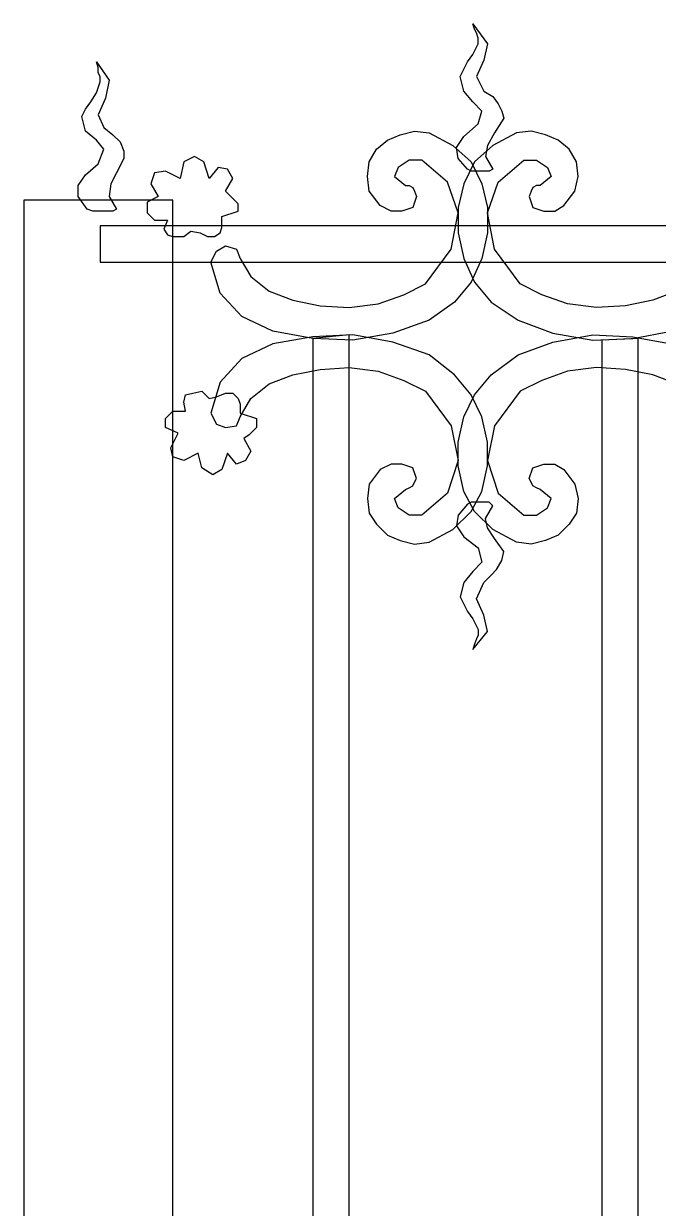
# Model space of a CAD drawing. Header units: centimetres. Extents: x -51 to 57, y -28 to 62.
# Drawn here: x -48.91 to -24.82, y 17.03 to 61.96 of the extents above; entities that cross this region are included whole.
import ezdxf

# ---------------------------------------------------------------- set-up
doc = ezdxf.new("R2010")
doc.units = ezdxf.units.CM
doc.header["$MEASUREMENT"] = 0
doc.layers.add('layer 1', color=7, linetype='Continuous')

msp = doc.modelspace()

# ---------------------------------------------------------------- linework, layer by layer
at = {"layer": 'layer 1', "color": 174}
for points, knots in [([(-30.69022, 58.36712), (-30.69022, 58.36712), (-30.75924, 58.64318), (-30.75924, 58.64318), (-30.75924, 58.64318), (-30.75924, 58.64318), (-30.89727, 58.91925), (-30.89727, 58.91925), (-30.89727, 58.91925), (-30.89727, 58.91925), (-31.10432, 59.19531), (-31.10432, 59.19531), (-31.10432, 59.19531), (-31.10432, 59.19531), (-31.4494, 59.40236), (-31.4494, 59.40236), (-31.4494, 59.40236), (-31.4494, 59.40236), (-31.72546, 59.95449), (-31.72546, 59.95449), (-31.72546, 59.95449), (-31.72546, 59.95449), (-31.4494, 60.57563), (-31.4494, 60.57563), (-31.4494, 60.57563), (-31.4494, 60.57563), (-31.31136, 61.19678), (-31.31136, 61.19678), (-31.31136, 61.19678), (-31.31136, 61.19678), (-31.86349, 61.95595), (-31.86349, 61.95595), (-31.86349, 61.95595), (-31.86349, 61.95595), (-31.79448, 61.74891), (-31.79448, 61.74891), (-31.79448, 61.74891), (-31.79448, 61.74891), (-31.72546, 61.61087), (-31.72546, 61.61087), (-31.72546, 61.61087), (-31.72546, 61.61087), (-31.65644, 61.40382), (-31.65644, 61.40382), (-31.65644, 61.40382), (-31.65644, 61.40382), (-31.65644, 61.19678), (-31.65644, 61.19678), (-31.65644, 61.19678), (-31.65644, 61.19678), (-31.86349, 60.78268), (-31.86349, 60.78268), (-31.86349, 60.78268), (-31.86349, 60.78268), (-32.07054, 60.50662), (-32.07054, 60.50662), (-32.07054, 60.50662), (-32.07054, 60.50662), (-32.20857, 60.23055), (-32.20857, 60.23055), (-32.20857, 60.23055), (-32.20857, 60.23055), (-32.34661, 59.95449), (-32.34661, 59.95449), (-32.34661, 59.95449), (-32.34661, 59.95449), (-32.20857, 59.40236), (-32.20857, 59.40236), (-32.20857, 59.40236), (-32.20857, 59.40236), (-31.86349, 58.98826), (-31.86349, 58.98826), (-31.86349, 58.98826), (-31.86349, 58.98826), (-31.51841, 58.64318), (-31.51841, 58.64318), (-31.51841, 58.64318), (-31.51841, 58.64318), (-31.65644, 58.16007), (-31.65644, 58.16007), (-31.65644, 58.16007), (-31.65644, 58.16007), (-32.20857, 57.67696), (-32.20857, 57.67696), (-32.20857, 57.67696), (-32.20857, 57.67696), (-32.48464, 57.26286), (-32.48464, 57.26286), (-32.48464, 57.26286), (-32.48464, 57.26286), (-32.41562, 56.84877), (-32.41562, 56.84877), (-32.41562, 56.84877), (-32.41562, 56.84877), (-32.07054, 56.43467), (-32.07054, 56.43467), (-32.07054, 56.43467), (-32.07054, 56.43467), (-31.93251, 56.36565), (-31.93251, 56.36565), (-31.93251, 56.36565), (-31.93251, 56.36565), (-31.58743, 56.36565), (-31.58743, 56.36565), (-31.58743, 56.36565), (-31.58743, 56.36565), (-31.24235, 56.36565), (-31.24235, 56.36565), (-31.24235, 56.36565), (-31.24235, 56.36565), (-31.10432, 56.43467), (-31.10432, 56.43467), (-31.10432, 56.43467), (-31.10432, 56.43467), (-31.38038, 56.91778), (-31.38038, 56.91778), (-31.38038, 56.91778), (-31.38038, 56.91778), (-31.31136, 57.33188), (-31.31136, 57.33188), (-31.31136, 57.33188), (-31.31136, 57.33188), (-31.0353, 57.81499), (-31.0353, 57.81499), (-31.0353, 57.81499), (-31.0353, 57.81499), (-30.69022, 58.36712), (-30.69022, 58.36712)], [0, 0, 0, 0, 0.03125, 0.03125, 0.03125, 0.03125, 0.0625, 0.0625, 0.0625, 0.0625, 0.09375, 0.09375, 0.09375, 0.09375, 0.125, 0.125, 0.125, 0.125, 0.15625, 0.15625, 0.15625, 0.15625, 0.1875, 0.1875, 0.1875, 0.1875, 0.21875, 0.21875, 0.21875, 0.21875, 0.25, 0.25, 0.25, 0.25, 0.28125, 0.28125, 0.28125, 0.28125, 0.3125, 0.3125, 0.3125, 0.3125, 0.34375, 0.34375, 0.34375, 0.34375, 0.375, 0.375, 0.375, 0.375, 0.40625, 0.40625, 0.40625, 0.40625, 0.4375, 0.4375, 0.4375, 0.4375, 0.46875, 0.46875, 0.46875, 0.46875, 0.5, 0.5, 0.5, 0.5, 0.53125, 0.53125, 0.53125, 0.53125, 0.5625, 0.5625, 0.5625, 0.5625, 0.59375, 0.59375, 0.59375, 0.59375, 0.625, 0.625, 0.625, 0.625, 0.65625, 0.65625, 0.65625, 0.65625, 0.6875, 0.6875, 0.6875, 0.6875, 0.71875, 0.71875, 0.71875, 0.71875, 0.75, 0.75, 0.75, 0.75, 0.78125, 0.78125, 0.78125, 0.78125, 0.8125, 0.8125, 0.8125, 0.8125, 0.84375, 0.84375, 0.84375, 0.84375, 0.875, 0.875, 0.875, 0.875, 0.90625, 0.90625, 0.90625, 0.90625, 0.9375, 0.9375, 0.9375, 0.9375, 0.96875, 0.96875, 0.96875, 0.96875, 1, 1, 1, 1]), ([(-45.11458, 56.84877), (-45.11458, 56.84877), (-45.11458, 57.12483), (-45.11458, 57.12483), (-45.11458, 57.12483), (-45.11458, 57.12483), (-45.25261, 57.46991), (-45.25261, 57.46991), (-45.25261, 57.46991), (-45.25261, 57.46991), (-45.52867, 57.74597), (-45.52867, 57.74597), (-45.52867, 57.74597), (-45.52867, 57.74597), (-45.87375, 58.02204), (-45.87375, 58.02204), (-45.87375, 58.02204), (-45.87375, 58.02204), (-46.0808, 58.50515), (-46.0808, 58.50515), (-46.0808, 58.50515), (-46.0808, 58.50515), (-45.80474, 59.1263), (-45.80474, 59.1263), (-45.80474, 59.1263), (-45.80474, 59.1263), (-45.6667, 59.81646), (-45.6667, 59.81646), (-45.6667, 59.81646), (-45.6667, 59.81646), (-46.14982, 60.50662), (-46.14982, 60.50662), (-46.14982, 60.50662), (-46.14982, 60.50662), (-46.0808, 60.29957), (-46.0808, 60.29957), (-46.0808, 60.29957), (-46.0808, 60.29957), (-46.0808, 60.09252), (-46.0808, 60.09252), (-46.0808, 60.09252), (-46.0808, 60.09252), (-46.01178, 59.95449), (-46.01178, 59.95449), (-46.01178, 59.95449), (-46.01178, 59.95449), (-46.01178, 59.74744), (-46.01178, 59.74744), (-46.01178, 59.74744), (-46.01178, 59.74744), (-46.14982, 59.33334), (-46.14982, 59.33334), (-46.14982, 59.33334), (-46.14982, 59.33334), (-46.35686, 58.98826), (-46.35686, 58.98826), (-46.35686, 58.98826), (-46.35686, 58.98826), (-46.56391, 58.7122), (-46.56391, 58.7122), (-46.56391, 58.7122), (-46.56391, 58.7122), (-46.70195, 58.43613), (-46.70195, 58.43613), (-46.70195, 58.43613), (-46.70195, 58.43613), (-46.56391, 57.88401), (-46.56391, 57.88401), (-46.56391, 57.88401), (-46.56391, 57.88401), (-46.14982, 57.53893), (-46.14982, 57.53893), (-46.14982, 57.53893), (-46.14982, 57.53893), (-45.87375, 57.19385), (-45.87375, 57.19385), (-45.87375, 57.19385), (-45.87375, 57.19385), (-46.0808, 56.64172), (-46.0808, 56.64172), (-46.0808, 56.64172), (-46.0808, 56.64172), (-46.56391, 56.22762), (-46.56391, 56.22762), (-46.56391, 56.22762), (-46.56391, 56.22762), (-46.83998, 55.81352), (-46.83998, 55.81352), (-46.83998, 55.81352), (-46.83998, 55.81352), (-46.83998, 55.39943), (-46.83998, 55.39943), (-46.83998, 55.39943), (-46.83998, 55.39943), (-46.4949, 54.91632), (-46.4949, 54.91632), (-46.4949, 54.91632), (-46.4949, 54.91632), (-46.28785, 54.8473), (-46.28785, 54.8473), (-46.28785, 54.8473), (-46.28785, 54.8473), (-45.87375, 54.8473), (-45.87375, 54.8473), (-45.87375, 54.8473), (-45.87375, 54.8473), (-45.52867, 54.8473), (-45.52867, 54.8473), (-45.52867, 54.8473), (-45.52867, 54.8473), (-45.39064, 54.91632), (-45.39064, 54.91632), (-45.39064, 54.91632), (-45.39064, 54.91632), (-45.6667, 55.39943), (-45.6667, 55.39943), (-45.6667, 55.39943), (-45.6667, 55.39943), (-45.59769, 55.88254), (-45.59769, 55.88254), (-45.59769, 55.88254), (-45.59769, 55.88254), (-45.39064, 56.29664), (-45.39064, 56.29664), (-45.39064, 56.29664), (-45.39064, 56.29664), (-45.11458, 56.84877), (-45.11458, 56.84877)], [0, 0, 0, 0, 0.03125, 0.03125, 0.03125, 0.03125, 0.0625, 0.0625, 0.0625, 0.0625, 0.09375, 0.09375, 0.09375, 0.09375, 0.125, 0.125, 0.125, 0.125, 0.15625, 0.15625, 0.15625, 0.15625, 0.1875, 0.1875, 0.1875, 0.1875, 0.21875, 0.21875, 0.21875, 0.21875, 0.25, 0.25, 0.25, 0.25, 0.28125, 0.28125, 0.28125, 0.28125, 0.3125, 0.3125, 0.3125, 0.3125, 0.34375, 0.34375, 0.34375, 0.34375, 0.375, 0.375, 0.375, 0.375, 0.40625, 0.40625, 0.40625, 0.40625, 0.4375, 0.4375, 0.4375, 0.4375, 0.46875, 0.46875, 0.46875, 0.46875, 0.5, 0.5, 0.5, 0.5, 0.53125, 0.53125, 0.53125, 0.53125, 0.5625, 0.5625, 0.5625, 0.5625, 0.59375, 0.59375, 0.59375, 0.59375, 0.625, 0.625, 0.625, 0.625, 0.65625, 0.65625, 0.65625, 0.65625, 0.6875, 0.6875, 0.6875, 0.6875, 0.71875, 0.71875, 0.71875, 0.71875, 0.75, 0.75, 0.75, 0.75, 0.78125, 0.78125, 0.78125, 0.78125, 0.8125, 0.8125, 0.8125, 0.8125, 0.84375, 0.84375, 0.84375, 0.84375, 0.875, 0.875, 0.875, 0.875, 0.90625, 0.90625, 0.90625, 0.90625, 0.9375, 0.9375, 0.9375, 0.9375, 0.96875, 0.96875, 0.96875, 0.96875, 1, 1, 1, 1]), ([(-34.41709, 55.81352), (-34.41709, 55.81352), (-34.83118, 56.1586), (-34.83118, 56.1586), (-34.83118, 56.1586), (-34.83118, 56.1586), (-34.69315, 56.50368), (-34.69315, 56.50368), (-34.69315, 56.50368), (-34.69315, 56.50368), (-34.27905, 56.77975), (-34.27905, 56.77975), (-34.27905, 56.77975), (-34.27905, 56.77975), (-33.79594, 56.77975), (-33.79594, 56.77975), (-33.79594, 56.77975), (-33.79594, 56.77975), (-32.82972, 55.95156), (-32.82972, 55.95156), (-32.82972, 55.95156), (-32.82972, 55.95156), (-32.41562, 54.77828), (-32.41562, 54.77828), (-32.41562, 54.77828), (-32.41562, 54.77828), (-32.69169, 53.39796), (-32.69169, 53.39796), (-32.69169, 53.39796), (-32.69169, 53.39796), (-33.65791, 52.08666), (-33.65791, 52.08666), (-33.65791, 52.08666), (-33.65791, 52.08666), (-34.4861, 51.67256), (-34.4861, 51.67256), (-34.4861, 51.67256), (-34.4861, 51.67256), (-35.45233, 51.32748), (-35.45233, 51.32748), (-35.45233, 51.32748), (-35.45233, 51.32748), (-36.55658, 51.18945), (-36.55658, 51.18945), (-36.55658, 51.18945), (-36.55658, 51.18945), (-37.66084, 51.25846), (-37.66084, 51.25846), (-37.66084, 51.25846), (-37.66084, 51.25846), (-38.69608, 51.46551), (-38.69608, 51.46551), (-38.69608, 51.46551), (-38.69608, 51.46551), (-39.59329, 51.81059), (-39.59329, 51.81059), (-39.59329, 51.81059), (-39.59329, 51.81059), (-40.28345, 52.36272), (-40.28345, 52.36272), (-40.28345, 52.36272), (-40.28345, 52.36272), (-40.69755, 53.05288), (-40.69755, 53.05288), (-40.69755, 53.05288), (-40.69755, 53.05288), (-40.83558, 53.39796), (-40.83558, 53.39796), (-40.83558, 53.39796), (-40.83558, 53.39796), (-41.24968, 53.53599), (-41.24968, 53.53599), (-41.24968, 53.53599), (-41.24968, 53.53599), (-41.59476, 53.32895), (-41.59476, 53.32895), (-41.59476, 53.32895), (-41.59476, 53.32895), (-41.80181, 52.91485), (-41.80181, 52.91485), (-41.80181, 52.91485), (-41.80181, 52.91485), (-41.45672, 51.74158), (-41.45672, 51.74158), (-41.45672, 51.74158), (-41.45672, 51.74158), (-40.62853, 50.84437), (-40.62853, 50.84437), (-40.62853, 50.84437), (-40.62853, 50.84437), (-39.45526, 50.29224), (-39.45526, 50.29224), (-39.45526, 50.29224), (-39.45526, 50.29224), (-37.93691, 50.01618), (-37.93691, 50.01618), (-37.93691, 50.01618), (-37.93691, 50.01618), (-36.41855, 49.94716), (-36.41855, 49.94716), (-36.41855, 49.94716), (-36.41855, 49.94716), (-34.9002, 50.22322), (-34.9002, 50.22322), (-34.9002, 50.22322), (-34.9002, 50.22322), (-33.51988, 50.70634), (-33.51988, 50.70634), (-33.51988, 50.70634), (-33.51988, 50.70634), (-32.55365, 51.3965), (-32.55365, 51.3965), (-32.55365, 51.3965), (-32.55365, 51.3965), (-31.93251, 52.15567), (-31.93251, 52.15567), (-31.93251, 52.15567), (-31.93251, 52.15567), (-31.51841, 53.05288), (-31.51841, 53.05288), (-31.51841, 53.05288), (-31.51841, 53.05288), (-31.31136, 54.01911), (-31.31136, 54.01911), (-31.31136, 54.01911), (-31.31136, 54.01911), (-31.31136, 54.98533), (-31.31136, 54.98533), (-31.31136, 54.98533), (-31.31136, 54.98533), (-31.51841, 55.88254), (-31.51841, 55.88254), (-31.51841, 55.88254), (-31.51841, 55.88254), (-31.93251, 56.71073), (-31.93251, 56.71073), (-31.93251, 56.71073), (-31.93251, 56.71073), (-32.62267, 57.33188), (-32.62267, 57.33188), (-32.62267, 57.33188), (-32.62267, 57.33188), (-33.51988, 57.81499), (-33.51988, 57.81499), (-33.51988, 57.81499), (-33.51988, 57.81499), (-34.07201, 57.88401), (-34.07201, 57.88401), (-34.07201, 57.88401), (-34.07201, 57.88401), (-34.62414, 57.74597), (-34.62414, 57.74597), (-34.62414, 57.74597), (-34.62414, 57.74597), (-35.10725, 57.53893), (-35.10725, 57.53893), (-35.10725, 57.53893), (-35.10725, 57.53893), (-35.52134, 57.19385), (-35.52134, 57.19385), (-35.52134, 57.19385), (-35.52134, 57.19385), (-35.79741, 56.71073), (-35.79741, 56.71073), (-35.79741, 56.71073), (-35.79741, 56.71073), (-35.86642, 56.1586), (-35.86642, 56.1586), (-35.86642, 56.1586), (-35.86642, 56.1586), (-35.79741, 55.60648), (-35.79741, 55.60648), (-35.79741, 55.60648), (-35.79741, 55.60648), (-35.38331, 55.05435), (-35.38331, 55.05435), (-35.38331, 55.05435), (-35.38331, 55.05435), (-34.96922, 54.8473), (-34.96922, 54.8473), (-34.96922, 54.8473), (-34.96922, 54.8473), (-34.55512, 54.8473), (-34.55512, 54.8473), (-34.55512, 54.8473), (-34.55512, 54.8473), (-34.14102, 54.98533), (-34.14102, 54.98533), (-34.14102, 54.98533), (-34.14102, 54.98533), (-34.00299, 55.39943), (-34.00299, 55.39943), (-34.00299, 55.39943), (-34.00299, 55.39943), (-34.07201, 55.60648), (-34.07201, 55.60648), (-34.07201, 55.60648), (-34.07201, 55.60648), (-34.14102, 55.74451), (-34.14102, 55.74451), (-34.14102, 55.74451), (-34.14102, 55.74451), (-34.27905, 55.81352), (-34.27905, 55.81352), (-34.27905, 55.81352), (-34.27905, 55.81352), (-34.41709, 55.81352), (-34.41709, 55.81352)], [0, 0, 0, 0, 0.01923077, 0.01923077, 0.01923077, 0.01923077, 0.03846154, 0.03846154, 0.03846154, 0.03846154, 0.05769231, 0.05769231, 0.05769231, 0.05769231, 0.07692308, 0.07692308, 0.07692308, 0.07692308, 0.09615385, 0.09615385, 0.09615385, 0.09615385, 0.11538462, 0.11538462, 0.11538462, 0.11538462, 0.13461538, 0.13461538, 0.13461538, 0.13461538, 0.15384615, 0.15384615, 0.15384615, 0.15384615, 0.17307692, 0.17307692, 0.17307692, 0.17307692, 0.19230769, 0.19230769, 0.19230769, 0.19230769, 0.21153846, 0.21153846, 0.21153846, 0.21153846, 0.23076923, 0.23076923, 0.23076923, 0.23076923, 0.25, 0.25, 0.25, 0.25, 0.26923077, 0.26923077, 0.26923077, 0.26923077, 0.28846154, 0.28846154, 0.28846154, 0.28846154, 0.30769231, 0.30769231, 0.30769231, 0.30769231, 0.32692308, 0.32692308, 0.32692308, 0.32692308, 0.34615385, 0.34615385, 0.34615385, 0.34615385, 0.36538462, 0.36538462, 0.36538462, 0.36538462, 0.38461538, 0.38461538, 0.38461538, 0.38461538, 0.40384615, 0.40384615, 0.40384615, 0.40384615, 0.42307692, 0.42307692, 0.42307692, 0.42307692, 0.44230769, 0.44230769, 0.44230769, 0.44230769, 0.46153846, 0.46153846, 0.46153846, 0.46153846, 0.48076923, 0.48076923, 0.48076923, 0.48076923, 0.5, 0.5, 0.5, 0.5, 0.51923077, 0.51923077, 0.51923077, 0.51923077, 0.53846154, 0.53846154, 0.53846154, 0.53846154, 0.55769231, 0.55769231, 0.55769231, 0.55769231, 0.57692308, 0.57692308, 0.57692308, 0.57692308, 0.59615385, 0.59615385, 0.59615385, 0.59615385, 0.61538462, 0.61538462, 0.61538462, 0.61538462, 0.63461538, 0.63461538, 0.63461538, 0.63461538, 0.65384615, 0.65384615, 0.65384615, 0.65384615, 0.67307692, 0.67307692, 0.67307692, 0.67307692, 0.69230769, 0.69230769, 0.69230769, 0.69230769, 0.71153846, 0.71153846, 0.71153846, 0.71153846, 0.73076923, 0.73076923, 0.73076923, 0.73076923, 0.75, 0.75, 0.75, 0.75, 0.76923077, 0.76923077, 0.76923077, 0.76923077, 0.78846154, 0.78846154, 0.78846154, 0.78846154, 0.80769231, 0.80769231, 0.80769231, 0.80769231, 0.82692308, 0.82692308, 0.82692308, 0.82692308, 0.84615385, 0.84615385, 0.84615385, 0.84615385, 0.86538462, 0.86538462, 0.86538462, 0.86538462, 0.88461538, 0.88461538, 0.88461538, 0.88461538, 0.90384615, 0.90384615, 0.90384615, 0.90384615, 0.92307692, 0.92307692, 0.92307692, 0.92307692, 0.94230769, 0.94230769, 0.94230769, 0.94230769, 0.96153846, 0.96153846, 0.96153846, 0.96153846, 0.98076923, 0.98076923, 0.98076923, 0.98076923, 1, 1, 1, 1]), ([(-29.3099, 55.81352), (-29.3099, 55.81352), (-28.8958, 56.1586), (-28.8958, 56.1586), (-28.8958, 56.1586), (-28.8958, 56.1586), (-29.03383, 56.50368), (-29.03383, 56.50368), (-29.03383, 56.50368), (-29.03383, 56.50368), (-29.44793, 56.77975), (-29.44793, 56.77975), (-29.44793, 56.77975), (-29.44793, 56.77975), (-29.93104, 56.77975), (-29.93104, 56.77975), (-29.93104, 56.77975), (-29.93104, 56.77975), (-30.89727, 55.95156), (-30.89727, 55.95156), (-30.89727, 55.95156), (-30.89727, 55.95156), (-31.31136, 54.77828), (-31.31136, 54.77828), (-31.31136, 54.77828), (-31.31136, 54.77828), (-31.0353, 53.39796), (-31.0353, 53.39796), (-31.0353, 53.39796), (-31.0353, 53.39796), (-30.06908, 52.08666), (-30.06908, 52.08666), (-30.06908, 52.08666), (-30.06908, 52.08666), (-29.24088, 51.67256), (-29.24088, 51.67256), (-29.24088, 51.67256), (-29.24088, 51.67256), (-28.27466, 51.32748), (-28.27466, 51.32748), (-28.27466, 51.32748), (-28.27466, 51.32748), (-27.1704, 51.18945), (-27.1704, 51.18945), (-27.1704, 51.18945), (-27.1704, 51.18945), (-26.06614, 51.25846), (-26.06614, 51.25846), (-26.06614, 51.25846), (-26.06614, 51.25846), (-25.0309, 51.46551), (-25.0309, 51.46551), (-25.0309, 51.46551), (-25.0309, 51.46551), (-24.13369, 51.81059), (-24.13369, 51.81059), (-24.13369, 51.81059), (-24.13369, 51.81059), (-23.44353, 52.36272), (-23.44353, 52.36272), (-23.44353, 52.36272), (-23.44353, 52.36272), (-23.02944, 53.05288), (-23.02944, 53.05288), (-23.02944, 53.05288), (-23.02944, 53.05288), (-22.89141, 53.39796), (-22.89141, 53.39796), (-22.89141, 53.39796), (-22.89141, 53.39796), (-22.47731, 53.53599), (-22.47731, 53.53599), (-22.47731, 53.53599), (-22.47731, 53.53599), (-22.13223, 53.32895), (-22.13223, 53.32895), (-22.13223, 53.32895), (-22.13223, 53.32895), (-21.9942, 52.91485), (-21.9942, 52.91485), (-21.9942, 52.91485), (-21.9942, 52.91485), (-22.27026, 51.74158), (-22.27026, 51.74158), (-22.27026, 51.74158), (-22.27026, 51.74158), (-23.09845, 50.84437), (-23.09845, 50.84437), (-23.09845, 50.84437), (-23.09845, 50.84437), (-24.34074, 50.29224), (-24.34074, 50.29224), (-24.34074, 50.29224), (-24.34074, 50.29224), (-25.79008, 50.01618), (-25.79008, 50.01618), (-25.79008, 50.01618), (-25.79008, 50.01618), (-27.30843, 49.94716), (-27.30843, 49.94716), (-27.30843, 49.94716), (-27.30843, 49.94716), (-28.82679, 50.22322), (-28.82679, 50.22322), (-28.82679, 50.22322), (-28.82679, 50.22322), (-30.13809, 50.70634), (-30.13809, 50.70634), (-30.13809, 50.70634), (-30.13809, 50.70634), (-31.17333, 51.3965), (-31.17333, 51.3965), (-31.17333, 51.3965), (-31.17333, 51.3965), (-31.79448, 52.15567), (-31.79448, 52.15567), (-31.79448, 52.15567), (-31.79448, 52.15567), (-32.20857, 53.05288), (-32.20857, 53.05288), (-32.20857, 53.05288), (-32.20857, 53.05288), (-32.41562, 54.01911), (-32.41562, 54.01911), (-32.41562, 54.01911), (-32.41562, 54.01911), (-32.41562, 54.98533), (-32.41562, 54.98533), (-32.41562, 54.98533), (-32.41562, 54.98533), (-32.20857, 55.88254), (-32.20857, 55.88254), (-32.20857, 55.88254), (-32.20857, 55.88254), (-31.79448, 56.71073), (-31.79448, 56.71073), (-31.79448, 56.71073), (-31.79448, 56.71073), (-31.10432, 57.33188), (-31.10432, 57.33188), (-31.10432, 57.33188), (-31.10432, 57.33188), (-30.20711, 57.81499), (-30.20711, 57.81499), (-30.20711, 57.81499), (-30.20711, 57.81499), (-29.65498, 57.88401), (-29.65498, 57.88401), (-29.65498, 57.88401), (-29.65498, 57.88401), (-29.10285, 57.74597), (-29.10285, 57.74597), (-29.10285, 57.74597), (-29.10285, 57.74597), (-28.61974, 57.53893), (-28.61974, 57.53893), (-28.61974, 57.53893), (-28.61974, 57.53893), (-28.20564, 57.19385), (-28.20564, 57.19385), (-28.20564, 57.19385), (-28.20564, 57.19385), (-27.92958, 56.71073), (-27.92958, 56.71073), (-27.92958, 56.71073), (-27.92958, 56.71073), (-27.86056, 56.1586), (-27.86056, 56.1586), (-27.86056, 56.1586), (-27.86056, 56.1586), (-27.99859, 55.60648), (-27.99859, 55.60648), (-27.99859, 55.60648), (-27.99859, 55.60648), (-28.41269, 55.05435), (-28.41269, 55.05435), (-28.41269, 55.05435), (-28.41269, 55.05435), (-28.75777, 54.8473), (-28.75777, 54.8473), (-28.75777, 54.8473), (-28.75777, 54.8473), (-29.17187, 54.8473), (-29.17187, 54.8473), (-29.17187, 54.8473), (-29.17187, 54.8473), (-29.58596, 54.98533), (-29.58596, 54.98533), (-29.58596, 54.98533), (-29.58596, 54.98533), (-29.724, 55.39943), (-29.724, 55.39943), (-29.724, 55.39943), (-29.724, 55.39943), (-29.65498, 55.60648), (-29.65498, 55.60648), (-29.65498, 55.60648), (-29.65498, 55.60648), (-29.58596, 55.74451), (-29.58596, 55.74451), (-29.58596, 55.74451), (-29.58596, 55.74451), (-29.44793, 55.81352), (-29.44793, 55.81352), (-29.44793, 55.81352), (-29.44793, 55.81352), (-29.3099, 55.81352), (-29.3099, 55.81352)], [0, 0, 0, 0, 0.01923077, 0.01923077, 0.01923077, 0.01923077, 0.03846154, 0.03846154, 0.03846154, 0.03846154, 0.05769231, 0.05769231, 0.05769231, 0.05769231, 0.07692308, 0.07692308, 0.07692308, 0.07692308, 0.09615385, 0.09615385, 0.09615385, 0.09615385, 0.11538462, 0.11538462, 0.11538462, 0.11538462, 0.13461538, 0.13461538, 0.13461538, 0.13461538, 0.15384615, 0.15384615, 0.15384615, 0.15384615, 0.17307692, 0.17307692, 0.17307692, 0.17307692, 0.19230769, 0.19230769, 0.19230769, 0.19230769, 0.21153846, 0.21153846, 0.21153846, 0.21153846, 0.23076923, 0.23076923, 0.23076923, 0.23076923, 0.25, 0.25, 0.25, 0.25, 0.26923077, 0.26923077, 0.26923077, 0.26923077, 0.28846154, 0.28846154, 0.28846154, 0.28846154, 0.30769231, 0.30769231, 0.30769231, 0.30769231, 0.32692308, 0.32692308, 0.32692308, 0.32692308, 0.34615385, 0.34615385, 0.34615385, 0.34615385, 0.36538462, 0.36538462, 0.36538462, 0.36538462, 0.38461538, 0.38461538, 0.38461538, 0.38461538, 0.40384615, 0.40384615, 0.40384615, 0.40384615, 0.42307692, 0.42307692, 0.42307692, 0.42307692, 0.44230769, 0.44230769, 0.44230769, 0.44230769, 0.46153846, 0.46153846, 0.46153846, 0.46153846, 0.48076923, 0.48076923, 0.48076923, 0.48076923, 0.5, 0.5, 0.5, 0.5, 0.51923077, 0.51923077, 0.51923077, 0.51923077, 0.53846154, 0.53846154, 0.53846154, 0.53846154, 0.55769231, 0.55769231, 0.55769231, 0.55769231, 0.57692308, 0.57692308, 0.57692308, 0.57692308, 0.59615385, 0.59615385, 0.59615385, 0.59615385, 0.61538462, 0.61538462, 0.61538462, 0.61538462, 0.63461538, 0.63461538, 0.63461538, 0.63461538, 0.65384615, 0.65384615, 0.65384615, 0.65384615, 0.67307692, 0.67307692, 0.67307692, 0.67307692, 0.69230769, 0.69230769, 0.69230769, 0.69230769, 0.71153846, 0.71153846, 0.71153846, 0.71153846, 0.73076923, 0.73076923, 0.73076923, 0.73076923, 0.75, 0.75, 0.75, 0.75, 0.76923077, 0.76923077, 0.76923077, 0.76923077, 0.78846154, 0.78846154, 0.78846154, 0.78846154, 0.80769231, 0.80769231, 0.80769231, 0.80769231, 0.82692308, 0.82692308, 0.82692308, 0.82692308, 0.84615385, 0.84615385, 0.84615385, 0.84615385, 0.86538462, 0.86538462, 0.86538462, 0.86538462, 0.88461538, 0.88461538, 0.88461538, 0.88461538, 0.90384615, 0.90384615, 0.90384615, 0.90384615, 0.92307692, 0.92307692, 0.92307692, 0.92307692, 0.94230769, 0.94230769, 0.94230769, 0.94230769, 0.96153846, 0.96153846, 0.96153846, 0.96153846, 0.98076923, 0.98076923, 0.98076923, 0.98076923, 1, 1, 1, 1]), ([(-41.38771, 54.64025), (-41.38771, 54.64025), (-41.38771, 54.4332), (-41.38771, 54.4332), (-41.38771, 54.4332), (-41.38771, 54.4332), (-41.38771, 54.22616), (-41.38771, 54.22616), (-41.38771, 54.22616), (-41.38771, 54.22616), (-41.45672, 54.01911), (-41.45672, 54.01911), (-41.45672, 54.01911), (-41.45672, 54.01911), (-41.66377, 53.88107), (-41.66377, 53.88107), (-41.66377, 53.88107), (-41.66377, 53.88107), (-41.93984, 53.88107), (-41.93984, 53.88107), (-41.93984, 53.88107), (-41.93984, 53.88107), (-42.2159, 54.01911), (-42.2159, 54.01911), (-42.2159, 54.01911), (-42.2159, 54.01911), (-42.56098, 54.08812), (-42.56098, 54.08812), (-42.56098, 54.08812), (-42.56098, 54.08812), (-42.83705, 53.88107), (-42.83705, 53.88107), (-42.83705, 53.88107), (-42.83705, 53.88107), (-43.25114, 53.88107), (-43.25114, 53.88107), (-43.25114, 53.88107), (-43.25114, 53.88107), (-43.45819, 53.95009), (-43.45819, 53.95009), (-43.45819, 53.95009), (-43.45819, 53.95009), (-43.59622, 54.15714), (-43.59622, 54.15714), (-43.59622, 54.15714), (-43.59622, 54.15714), (-43.45819, 54.50222), (-43.45819, 54.50222), (-43.45819, 54.50222), (-43.45819, 54.50222), (-43.9413, 54.50222), (-43.9413, 54.50222), (-43.9413, 54.50222), (-43.9413, 54.50222), (-44.21737, 54.77828), (-44.21737, 54.77828), (-44.21737, 54.77828), (-44.21737, 54.77828), (-44.21737, 55.19238), (-44.21737, 55.19238), (-44.21737, 55.19238), (-44.21737, 55.19238), (-43.80327, 55.39943), (-43.80327, 55.39943), (-43.80327, 55.39943), (-43.80327, 55.39943), (-44.07933, 55.88254), (-44.07933, 55.88254), (-44.07933, 55.88254), (-44.07933, 55.88254), (-43.9413, 56.29664), (-43.9413, 56.29664), (-43.9413, 56.29664), (-43.9413, 56.29664), (-43.52721, 56.36565), (-43.52721, 56.36565), (-43.52721, 56.36565), (-43.52721, 56.36565), (-42.97508, 56.08959), (-42.97508, 56.08959), (-42.97508, 56.08959), (-42.97508, 56.08959), (-42.83705, 56.71073), (-42.83705, 56.71073), (-42.83705, 56.71073), (-42.83705, 56.71073), (-42.42295, 56.91778), (-42.42295, 56.91778), (-42.42295, 56.91778), (-42.42295, 56.91778), (-42.07787, 56.71073), (-42.07787, 56.71073), (-42.07787, 56.71073), (-42.07787, 56.71073), (-41.87082, 56.08959), (-41.87082, 56.08959), (-41.87082, 56.08959), (-41.87082, 56.08959), (-41.52574, 56.50368), (-41.52574, 56.50368), (-41.52574, 56.50368), (-41.52574, 56.50368), (-41.18066, 56.43467), (-41.18066, 56.43467), (-41.18066, 56.43467), (-41.18066, 56.43467), (-40.97361, 56.08959), (-40.97361, 56.08959), (-40.97361, 56.08959), (-40.97361, 56.08959), (-41.24968, 55.60648), (-41.24968, 55.60648), (-41.24968, 55.60648), (-41.24968, 55.60648), (-41.04263, 55.39943), (-41.04263, 55.39943), (-41.04263, 55.39943), (-41.04263, 55.39943), (-40.76656, 55.12336), (-40.76656, 55.12336), (-40.76656, 55.12336), (-40.76656, 55.12336), (-40.76656, 54.8473), (-40.76656, 54.8473), (-40.76656, 54.8473), (-40.76656, 54.8473), (-41.38771, 54.64025), (-41.38771, 54.64025)], [0, 0, 0, 0, 0.03125, 0.03125, 0.03125, 0.03125, 0.0625, 0.0625, 0.0625, 0.0625, 0.09375, 0.09375, 0.09375, 0.09375, 0.125, 0.125, 0.125, 0.125, 0.15625, 0.15625, 0.15625, 0.15625, 0.1875, 0.1875, 0.1875, 0.1875, 0.21875, 0.21875, 0.21875, 0.21875, 0.25, 0.25, 0.25, 0.25, 0.28125, 0.28125, 0.28125, 0.28125, 0.3125, 0.3125, 0.3125, 0.3125, 0.34375, 0.34375, 0.34375, 0.34375, 0.375, 0.375, 0.375, 0.375, 0.40625, 0.40625, 0.40625, 0.40625, 0.4375, 0.4375, 0.4375, 0.4375, 0.46875, 0.46875, 0.46875, 0.46875, 0.5, 0.5, 0.5, 0.5, 0.53125, 0.53125, 0.53125, 0.53125, 0.5625, 0.5625, 0.5625, 0.5625, 0.59375, 0.59375, 0.59375, 0.59375, 0.625, 0.625, 0.625, 0.625, 0.65625, 0.65625, 0.65625, 0.65625, 0.6875, 0.6875, 0.6875, 0.6875, 0.71875, 0.71875, 0.71875, 0.71875, 0.75, 0.75, 0.75, 0.75, 0.78125, 0.78125, 0.78125, 0.78125, 0.8125, 0.8125, 0.8125, 0.8125, 0.84375, 0.84375, 0.84375, 0.84375, 0.875, 0.875, 0.875, 0.875, 0.90625, 0.90625, 0.90625, 0.90625, 0.9375, 0.9375, 0.9375, 0.9375, 0.96875, 0.96875, 0.96875, 0.96875, 1, 1, 1, 1]), ([(-48.91046, 55.2614), (-48.91046, 55.2614), (-43.25114, 55.2614), (-43.25114, 55.2614), (-43.25114, 55.2614), (-43.25114, 55.2614), (-43.25114, -24.31412), (-43.25114, -24.31412), (-43.25114, -24.31412), (-43.25114, -24.31412), (-48.91046, -24.31412), (-48.91046, -24.31412), (-48.91046, -24.31412), (-48.91046, -24.31412), (-48.91046, 55.2614), (-48.91046, 55.2614)], [0, 0, 0, 0, 0.25, 0.25, 0.25, 0.25, 0.5, 0.5, 0.5, 0.5, 0.75, 0.75, 0.75, 0.75, 1, 1, 1, 1]), ([(-46.01178, 54.29517), (-46.01178, 54.29517), (49.50644, 54.29517), (49.50644, 54.29517), (49.50644, 54.29517), (49.50644, 54.29517), (49.50644, 52.91485), (49.50644, 52.91485), (49.50644, 52.91485), (49.50644, 52.91485), (-46.01178, 52.91485), (-46.01178, 52.91485), (-46.01178, 52.91485), (-46.01178, 52.91485), (-46.01178, 54.29517), (-46.01178, 54.29517)], [0, 0, 0, 0, 0.25, 0.25, 0.25, 0.25, 0.5, 0.5, 0.5, 0.5, 0.75, 0.75, 0.75, 0.75, 1, 1, 1, 1]), ([(-34.41709, 44.28784), (-34.41709, 44.28784), (-34.83118, 43.94276), (-34.83118, 43.94276), (-34.83118, 43.94276), (-34.83118, 43.94276), (-34.69315, 43.59768), (-34.69315, 43.59768), (-34.69315, 43.59768), (-34.69315, 43.59768), (-34.27905, 43.32162), (-34.27905, 43.32162), (-34.27905, 43.32162), (-34.27905, 43.32162), (-33.79594, 43.32162), (-33.79594, 43.32162), (-33.79594, 43.32162), (-33.79594, 43.32162), (-32.82972, 44.14981), (-32.82972, 44.14981), (-32.82972, 44.14981), (-32.82972, 44.14981), (-32.41562, 45.3921), (-32.41562, 45.3921), (-32.41562, 45.3921), (-32.41562, 45.3921), (-32.69169, 46.7034), (-32.69169, 46.7034), (-32.69169, 46.7034), (-32.69169, 46.7034), (-33.65791, 48.01471), (-33.65791, 48.01471), (-33.65791, 48.01471), (-33.65791, 48.01471), (-34.4861, 48.42881), (-34.4861, 48.42881), (-34.4861, 48.42881), (-34.4861, 48.42881), (-35.45233, 48.77389), (-35.45233, 48.77389), (-35.45233, 48.77389), (-35.45233, 48.77389), (-36.55658, 48.91192), (-36.55658, 48.91192), (-36.55658, 48.91192), (-36.55658, 48.91192), (-37.66084, 48.8429), (-37.66084, 48.8429), (-37.66084, 48.8429), (-37.66084, 48.8429), (-38.69608, 48.63585), (-38.69608, 48.63585), (-38.69608, 48.63585), (-38.69608, 48.63585), (-39.59329, 48.29077), (-39.59329, 48.29077), (-39.59329, 48.29077), (-39.59329, 48.29077), (-40.28345, 47.73865), (-40.28345, 47.73865), (-40.28345, 47.73865), (-40.28345, 47.73865), (-40.69755, 47.04849), (-40.69755, 47.04849), (-40.69755, 47.04849), (-40.69755, 47.04849), (-40.83558, 46.7034), (-40.83558, 46.7034), (-40.83558, 46.7034), (-40.83558, 46.7034), (-41.24968, 46.63439), (-41.24968, 46.63439), (-41.24968, 46.63439), (-41.24968, 46.63439), (-41.59476, 46.77242), (-41.59476, 46.77242), (-41.59476, 46.77242), (-41.59476, 46.77242), (-41.80181, 47.18652), (-41.80181, 47.18652), (-41.80181, 47.18652), (-41.80181, 47.18652), (-41.45672, 48.35979), (-41.45672, 48.35979), (-41.45672, 48.35979), (-41.45672, 48.35979), (-40.62853, 49.257), (-40.62853, 49.257), (-40.62853, 49.257), (-40.62853, 49.257), (-39.45526, 49.80913), (-39.45526, 49.80913), (-39.45526, 49.80913), (-39.45526, 49.80913), (-37.93691, 50.08519), (-37.93691, 50.08519), (-37.93691, 50.08519), (-37.93691, 50.08519), (-36.41855, 50.15421), (-36.41855, 50.15421), (-36.41855, 50.15421), (-36.41855, 50.15421), (-34.9002, 49.87814), (-34.9002, 49.87814), (-34.9002, 49.87814), (-34.9002, 49.87814), (-33.51988, 49.39503), (-33.51988, 49.39503), (-33.51988, 49.39503), (-33.51988, 49.39503), (-32.55365, 48.63585), (-32.55365, 48.63585), (-32.55365, 48.63585), (-32.55365, 48.63585), (-31.93251, 47.87668), (-31.93251, 47.87668), (-31.93251, 47.87668), (-31.93251, 47.87668), (-31.51841, 47.04849), (-31.51841, 47.04849), (-31.51841, 47.04849), (-31.51841, 47.04849), (-31.31136, 46.08226), (-31.31136, 46.08226), (-31.31136, 46.08226), (-31.31136, 46.08226), (-31.31136, 45.18505), (-31.31136, 45.18505), (-31.31136, 45.18505), (-31.31136, 45.18505), (-31.51841, 44.21883), (-31.51841, 44.21883), (-31.51841, 44.21883), (-31.51841, 44.21883), (-31.93251, 43.45965), (-31.93251, 43.45965), (-31.93251, 43.45965), (-31.93251, 43.45965), (-32.62267, 42.76949), (-32.62267, 42.76949), (-32.62267, 42.76949), (-32.62267, 42.76949), (-33.51988, 42.28638), (-33.51988, 42.28638), (-33.51988, 42.28638), (-33.51988, 42.28638), (-34.07201, 42.21736), (-34.07201, 42.21736), (-34.07201, 42.21736), (-34.07201, 42.21736), (-34.62414, 42.35539), (-34.62414, 42.35539), (-34.62414, 42.35539), (-34.62414, 42.35539), (-35.10725, 42.56244), (-35.10725, 42.56244), (-35.10725, 42.56244), (-35.10725, 42.56244), (-35.52134, 42.97654), (-35.52134, 42.97654), (-35.52134, 42.97654), (-35.52134, 42.97654), (-35.79741, 43.39063), (-35.79741, 43.39063), (-35.79741, 43.39063), (-35.79741, 43.39063), (-35.86642, 43.94276), (-35.86642, 43.94276), (-35.86642, 43.94276), (-35.86642, 43.94276), (-35.79741, 44.49489), (-35.79741, 44.49489), (-35.79741, 44.49489), (-35.79741, 44.49489), (-35.38331, 45.04702), (-35.38331, 45.04702), (-35.38331, 45.04702), (-35.38331, 45.04702), (-34.96922, 45.25407), (-34.96922, 45.25407), (-34.96922, 45.25407), (-34.96922, 45.25407), (-34.55512, 45.25407), (-34.55512, 45.25407), (-34.55512, 45.25407), (-34.55512, 45.25407), (-34.14102, 45.11604), (-34.14102, 45.11604), (-34.14102, 45.11604), (-34.14102, 45.11604), (-34.00299, 44.70194), (-34.00299, 44.70194), (-34.00299, 44.70194), (-34.00299, 44.70194), (-34.07201, 44.56391), (-34.07201, 44.56391), (-34.07201, 44.56391), (-34.07201, 44.56391), (-34.14102, 44.42587), (-34.14102, 44.42587), (-34.14102, 44.42587), (-34.14102, 44.42587), (-34.27905, 44.35686), (-34.27905, 44.35686), (-34.27905, 44.35686), (-34.27905, 44.35686), (-34.41709, 44.28784), (-34.41709, 44.28784)], [0, 0, 0, 0, 0.01923077, 0.01923077, 0.01923077, 0.01923077, 0.03846154, 0.03846154, 0.03846154, 0.03846154, 0.05769231, 0.05769231, 0.05769231, 0.05769231, 0.07692308, 0.07692308, 0.07692308, 0.07692308, 0.09615385, 0.09615385, 0.09615385, 0.09615385, 0.11538462, 0.11538462, 0.11538462, 0.11538462, 0.13461538, 0.13461538, 0.13461538, 0.13461538, 0.15384615, 0.15384615, 0.15384615, 0.15384615, 0.17307692, 0.17307692, 0.17307692, 0.17307692, 0.19230769, 0.19230769, 0.19230769, 0.19230769, 0.21153846, 0.21153846, 0.21153846, 0.21153846, 0.23076923, 0.23076923, 0.23076923, 0.23076923, 0.25, 0.25, 0.25, 0.25, 0.26923077, 0.26923077, 0.26923077, 0.26923077, 0.28846154, 0.28846154, 0.28846154, 0.28846154, 0.30769231, 0.30769231, 0.30769231, 0.30769231, 0.32692308, 0.32692308, 0.32692308, 0.32692308, 0.34615385, 0.34615385, 0.34615385, 0.34615385, 0.36538462, 0.36538462, 0.36538462, 0.36538462, 0.38461538, 0.38461538, 0.38461538, 0.38461538, 0.40384615, 0.40384615, 0.40384615, 0.40384615, 0.42307692, 0.42307692, 0.42307692, 0.42307692, 0.44230769, 0.44230769, 0.44230769, 0.44230769, 0.46153846, 0.46153846, 0.46153846, 0.46153846, 0.48076923, 0.48076923, 0.48076923, 0.48076923, 0.5, 0.5, 0.5, 0.5, 0.51923077, 0.51923077, 0.51923077, 0.51923077, 0.53846154, 0.53846154, 0.53846154, 0.53846154, 0.55769231, 0.55769231, 0.55769231, 0.55769231, 0.57692308, 0.57692308, 0.57692308, 0.57692308, 0.59615385, 0.59615385, 0.59615385, 0.59615385, 0.61538462, 0.61538462, 0.61538462, 0.61538462, 0.63461538, 0.63461538, 0.63461538, 0.63461538, 0.65384615, 0.65384615, 0.65384615, 0.65384615, 0.67307692, 0.67307692, 0.67307692, 0.67307692, 0.69230769, 0.69230769, 0.69230769, 0.69230769, 0.71153846, 0.71153846, 0.71153846, 0.71153846, 0.73076923, 0.73076923, 0.73076923, 0.73076923, 0.75, 0.75, 0.75, 0.75, 0.76923077, 0.76923077, 0.76923077, 0.76923077, 0.78846154, 0.78846154, 0.78846154, 0.78846154, 0.80769231, 0.80769231, 0.80769231, 0.80769231, 0.82692308, 0.82692308, 0.82692308, 0.82692308, 0.84615385, 0.84615385, 0.84615385, 0.84615385, 0.86538462, 0.86538462, 0.86538462, 0.86538462, 0.88461538, 0.88461538, 0.88461538, 0.88461538, 0.90384615, 0.90384615, 0.90384615, 0.90384615, 0.92307692, 0.92307692, 0.92307692, 0.92307692, 0.94230769, 0.94230769, 0.94230769, 0.94230769, 0.96153846, 0.96153846, 0.96153846, 0.96153846, 0.98076923, 0.98076923, 0.98076923, 0.98076923, 1, 1, 1, 1]), ([(-37.93691, -20.17315), (-37.93691, -20.17315), (-37.93691, 50.01618), (-37.93691, 50.01618), (-37.93691, 50.01618), (-37.93691, 50.01618), (-36.55658, 50.15421), (-36.55658, 50.15421), (-36.55658, 50.15421), (-36.55658, 50.15421), (-36.55658, -20.03512), (-36.55658, -20.03512), (-36.55658, -20.03512), (-36.55658, -20.03512), (-37.93691, -20.17315), (-37.93691, -20.17315)], [0, 0, 0, 0, 0.25, 0.25, 0.25, 0.25, 0.5, 0.5, 0.5, 0.5, 0.75, 0.75, 0.75, 0.75, 1, 1, 1, 1]), ([(-29.3099, 44.28784), (-29.3099, 44.28784), (-28.8958, 43.94276), (-28.8958, 43.94276), (-28.8958, 43.94276), (-28.8958, 43.94276), (-29.03383, 43.59768), (-29.03383, 43.59768), (-29.03383, 43.59768), (-29.03383, 43.59768), (-29.44793, 43.32162), (-29.44793, 43.32162), (-29.44793, 43.32162), (-29.44793, 43.32162), (-29.93104, 43.32162), (-29.93104, 43.32162), (-29.93104, 43.32162), (-29.93104, 43.32162), (-30.89727, 44.14981), (-30.89727, 44.14981), (-30.89727, 44.14981), (-30.89727, 44.14981), (-31.31136, 45.3921), (-31.31136, 45.3921), (-31.31136, 45.3921), (-31.31136, 45.3921), (-31.0353, 46.7034), (-31.0353, 46.7034), (-31.0353, 46.7034), (-31.0353, 46.7034), (-30.06908, 48.01471), (-30.06908, 48.01471), (-30.06908, 48.01471), (-30.06908, 48.01471), (-29.24088, 48.42881), (-29.24088, 48.42881), (-29.24088, 48.42881), (-29.24088, 48.42881), (-28.27466, 48.77389), (-28.27466, 48.77389), (-28.27466, 48.77389), (-28.27466, 48.77389), (-27.1704, 48.91192), (-27.1704, 48.91192), (-27.1704, 48.91192), (-27.1704, 48.91192), (-26.06614, 48.8429), (-26.06614, 48.8429), (-26.06614, 48.8429), (-26.06614, 48.8429), (-25.0309, 48.63585), (-25.0309, 48.63585), (-25.0309, 48.63585), (-25.0309, 48.63585), (-24.13369, 48.29077), (-24.13369, 48.29077), (-24.13369, 48.29077), (-24.13369, 48.29077), (-23.44353, 47.73865), (-23.44353, 47.73865), (-23.44353, 47.73865), (-23.44353, 47.73865), (-23.02944, 47.04849), (-23.02944, 47.04849), (-23.02944, 47.04849), (-23.02944, 47.04849), (-22.89141, 46.7034), (-22.89141, 46.7034), (-22.89141, 46.7034), (-22.89141, 46.7034), (-22.47731, 46.63439), (-22.47731, 46.63439), (-22.47731, 46.63439), (-22.47731, 46.63439), (-22.13223, 46.77242), (-22.13223, 46.77242), (-22.13223, 46.77242), (-22.13223, 46.77242), (-21.9942, 47.18652), (-21.9942, 47.18652), (-21.9942, 47.18652), (-21.9942, 47.18652), (-22.27026, 48.35979), (-22.27026, 48.35979), (-22.27026, 48.35979), (-22.27026, 48.35979), (-23.09845, 49.257), (-23.09845, 49.257), (-23.09845, 49.257), (-23.09845, 49.257), (-24.34074, 49.80913), (-24.34074, 49.80913), (-24.34074, 49.80913), (-24.34074, 49.80913), (-25.79008, 50.08519), (-25.79008, 50.08519), (-25.79008, 50.08519), (-25.79008, 50.08519), (-27.30843, 50.15421), (-27.30843, 50.15421), (-27.30843, 50.15421), (-27.30843, 50.15421), (-28.82679, 49.87814), (-28.82679, 49.87814), (-28.82679, 49.87814), (-28.82679, 49.87814), (-30.13809, 49.39503), (-30.13809, 49.39503), (-30.13809, 49.39503), (-30.13809, 49.39503), (-31.17333, 48.63585), (-31.17333, 48.63585), (-31.17333, 48.63585), (-31.17333, 48.63585), (-31.79448, 47.87668), (-31.79448, 47.87668), (-31.79448, 47.87668), (-31.79448, 47.87668), (-32.20857, 47.04849), (-32.20857, 47.04849), (-32.20857, 47.04849), (-32.20857, 47.04849), (-32.41562, 46.08226), (-32.41562, 46.08226), (-32.41562, 46.08226), (-32.41562, 46.08226), (-32.41562, 45.18505), (-32.41562, 45.18505), (-32.41562, 45.18505), (-32.41562, 45.18505), (-32.20857, 44.21883), (-32.20857, 44.21883), (-32.20857, 44.21883), (-32.20857, 44.21883), (-31.79448, 43.45965), (-31.79448, 43.45965), (-31.79448, 43.45965), (-31.79448, 43.45965), (-31.10432, 42.76949), (-31.10432, 42.76949), (-31.10432, 42.76949), (-31.10432, 42.76949), (-30.20711, 42.28638), (-30.20711, 42.28638), (-30.20711, 42.28638), (-30.20711, 42.28638), (-29.65498, 42.21736), (-29.65498, 42.21736), (-29.65498, 42.21736), (-29.65498, 42.21736), (-29.10285, 42.35539), (-29.10285, 42.35539), (-29.10285, 42.35539), (-29.10285, 42.35539), (-28.61974, 42.56244), (-28.61974, 42.56244), (-28.61974, 42.56244), (-28.61974, 42.56244), (-28.20564, 42.97654), (-28.20564, 42.97654), (-28.20564, 42.97654), (-28.20564, 42.97654), (-27.92958, 43.39063), (-27.92958, 43.39063), (-27.92958, 43.39063), (-27.92958, 43.39063), (-27.86056, 43.94276), (-27.86056, 43.94276), (-27.86056, 43.94276), (-27.86056, 43.94276), (-27.99859, 44.49489), (-27.99859, 44.49489), (-27.99859, 44.49489), (-27.99859, 44.49489), (-28.41269, 45.04702), (-28.41269, 45.04702), (-28.41269, 45.04702), (-28.41269, 45.04702), (-28.75777, 45.25407), (-28.75777, 45.25407), (-28.75777, 45.25407), (-28.75777, 45.25407), (-29.17187, 45.25407), (-29.17187, 45.25407), (-29.17187, 45.25407), (-29.17187, 45.25407), (-29.58596, 45.11604), (-29.58596, 45.11604), (-29.58596, 45.11604), (-29.58596, 45.11604), (-29.724, 44.70194), (-29.724, 44.70194), (-29.724, 44.70194), (-29.724, 44.70194), (-29.65498, 44.56391), (-29.65498, 44.56391), (-29.65498, 44.56391), (-29.65498, 44.56391), (-29.58596, 44.42587), (-29.58596, 44.42587), (-29.58596, 44.42587), (-29.58596, 44.42587), (-29.44793, 44.35686), (-29.44793, 44.35686), (-29.44793, 44.35686), (-29.44793, 44.35686), (-29.3099, 44.28784), (-29.3099, 44.28784)], [0, 0, 0, 0, 0.01923077, 0.01923077, 0.01923077, 0.01923077, 0.03846154, 0.03846154, 0.03846154, 0.03846154, 0.05769231, 0.05769231, 0.05769231, 0.05769231, 0.07692308, 0.07692308, 0.07692308, 0.07692308, 0.09615385, 0.09615385, 0.09615385, 0.09615385, 0.11538462, 0.11538462, 0.11538462, 0.11538462, 0.13461538, 0.13461538, 0.13461538, 0.13461538, 0.15384615, 0.15384615, 0.15384615, 0.15384615, 0.17307692, 0.17307692, 0.17307692, 0.17307692, 0.19230769, 0.19230769, 0.19230769, 0.19230769, 0.21153846, 0.21153846, 0.21153846, 0.21153846, 0.23076923, 0.23076923, 0.23076923, 0.23076923, 0.25, 0.25, 0.25, 0.25, 0.26923077, 0.26923077, 0.26923077, 0.26923077, 0.28846154, 0.28846154, 0.28846154, 0.28846154, 0.30769231, 0.30769231, 0.30769231, 0.30769231, 0.32692308, 0.32692308, 0.32692308, 0.32692308, 0.34615385, 0.34615385, 0.34615385, 0.34615385, 0.36538462, 0.36538462, 0.36538462, 0.36538462, 0.38461538, 0.38461538, 0.38461538, 0.38461538, 0.40384615, 0.40384615, 0.40384615, 0.40384615, 0.42307692, 0.42307692, 0.42307692, 0.42307692, 0.44230769, 0.44230769, 0.44230769, 0.44230769, 0.46153846, 0.46153846, 0.46153846, 0.46153846, 0.48076923, 0.48076923, 0.48076923, 0.48076923, 0.5, 0.5, 0.5, 0.5, 0.51923077, 0.51923077, 0.51923077, 0.51923077, 0.53846154, 0.53846154, 0.53846154, 0.53846154, 0.55769231, 0.55769231, 0.55769231, 0.55769231, 0.57692308, 0.57692308, 0.57692308, 0.57692308, 0.59615385, 0.59615385, 0.59615385, 0.59615385, 0.61538462, 0.61538462, 0.61538462, 0.61538462, 0.63461538, 0.63461538, 0.63461538, 0.63461538, 0.65384615, 0.65384615, 0.65384615, 0.65384615, 0.67307692, 0.67307692, 0.67307692, 0.67307692, 0.69230769, 0.69230769, 0.69230769, 0.69230769, 0.71153846, 0.71153846, 0.71153846, 0.71153846, 0.73076923, 0.73076923, 0.73076923, 0.73076923, 0.75, 0.75, 0.75, 0.75, 0.76923077, 0.76923077, 0.76923077, 0.76923077, 0.78846154, 0.78846154, 0.78846154, 0.78846154, 0.80769231, 0.80769231, 0.80769231, 0.80769231, 0.82692308, 0.82692308, 0.82692308, 0.82692308, 0.84615385, 0.84615385, 0.84615385, 0.84615385, 0.86538462, 0.86538462, 0.86538462, 0.86538462, 0.88461538, 0.88461538, 0.88461538, 0.88461538, 0.90384615, 0.90384615, 0.90384615, 0.90384615, 0.92307692, 0.92307692, 0.92307692, 0.92307692, 0.94230769, 0.94230769, 0.94230769, 0.94230769, 0.96153846, 0.96153846, 0.96153846, 0.96153846, 0.98076923, 0.98076923, 0.98076923, 0.98076923, 1, 1, 1, 1]), ([(-26.96335, -20.03512), (-26.96335, -20.03512), (-26.96335, 49.94716), (-26.96335, 49.94716), (-26.96335, 49.94716), (-26.96335, 49.94716), (-25.58303, 50.01618), (-25.58303, 50.01618), (-25.58303, 50.01618), (-25.58303, 50.01618), (-25.58303, -19.89709), (-25.58303, -19.89709), (-25.58303, -19.89709), (-25.58303, -19.89709), (-26.96335, -20.03512), (-26.96335, -20.03512)], [0, 0, 0, 0, 0.25, 0.25, 0.25, 0.25, 0.5, 0.5, 0.5, 0.5, 0.75, 0.75, 0.75, 0.75, 1, 1, 1, 1]), ([(-40.69755, 47.18652), (-40.69755, 47.18652), (-40.69755, 47.32455), (-40.69755, 47.32455), (-40.69755, 47.32455), (-40.69755, 47.32455), (-40.69755, 47.5316), (-40.69755, 47.5316), (-40.69755, 47.5316), (-40.69755, 47.5316), (-40.76656, 47.73865), (-40.76656, 47.73865), (-40.76656, 47.73865), (-40.76656, 47.73865), (-40.97361, 47.94569), (-40.97361, 47.94569), (-40.97361, 47.94569), (-40.97361, 47.94569), (-41.24968, 47.94569), (-41.24968, 47.94569), (-41.24968, 47.94569), (-41.24968, 47.94569), (-41.59476, 47.80766), (-41.59476, 47.80766), (-41.59476, 47.80766), (-41.59476, 47.80766), (-41.87082, 47.73865), (-41.87082, 47.73865), (-41.87082, 47.73865), (-41.87082, 47.73865), (-42.14689, 48.01471), (-42.14689, 48.01471), (-42.14689, 48.01471), (-42.14689, 48.01471), (-42.49197, 47.94569), (-42.49197, 47.94569), (-42.49197, 47.94569), (-42.49197, 47.94569), (-42.76803, 47.87668), (-42.76803, 47.87668), (-42.76803, 47.87668), (-42.76803, 47.87668), (-42.83705, 47.60061), (-42.83705, 47.60061), (-42.83705, 47.60061), (-42.83705, 47.60061), (-42.76803, 47.25553), (-42.76803, 47.25553), (-42.76803, 47.25553), (-42.76803, 47.25553), (-43.25114, 47.25553), (-43.25114, 47.25553), (-43.25114, 47.25553), (-43.25114, 47.25553), (-43.52721, 46.97947), (-43.52721, 46.97947), (-43.52721, 46.97947), (-43.52721, 46.97947), (-43.52721, 46.63439), (-43.52721, 46.63439), (-43.52721, 46.63439), (-43.52721, 46.63439), (-43.04409, 46.42734), (-43.04409, 46.42734), (-43.04409, 46.42734), (-43.04409, 46.42734), (-43.32016, 45.87521), (-43.32016, 45.87521), (-43.32016, 45.87521), (-43.32016, 45.87521), (-43.25114, 45.53013), (-43.25114, 45.53013), (-43.25114, 45.53013), (-43.25114, 45.53013), (-42.83705, 45.3921), (-42.83705, 45.3921), (-42.83705, 45.3921), (-42.83705, 45.3921), (-42.28492, 45.66816), (-42.28492, 45.66816), (-42.28492, 45.66816), (-42.28492, 45.66816), (-42.14689, 45.11604), (-42.14689, 45.11604), (-42.14689, 45.11604), (-42.14689, 45.11604), (-41.73279, 44.83997), (-41.73279, 44.83997), (-41.73279, 44.83997), (-41.73279, 44.83997), (-41.38771, 45.04702), (-41.38771, 45.04702), (-41.38771, 45.04702), (-41.38771, 45.04702), (-41.18066, 45.66816), (-41.18066, 45.66816), (-41.18066, 45.66816), (-41.18066, 45.66816), (-40.83558, 45.25407), (-40.83558, 45.25407), (-40.83558, 45.25407), (-40.83558, 45.25407), (-40.4905, 45.3921), (-40.4905, 45.3921), (-40.4905, 45.3921), (-40.4905, 45.3921), (-40.28345, 45.73718), (-40.28345, 45.73718), (-40.28345, 45.73718), (-40.28345, 45.73718), (-40.55952, 46.22029), (-40.55952, 46.22029), (-40.55952, 46.22029), (-40.55952, 46.22029), (-40.35247, 46.35832), (-40.35247, 46.35832), (-40.35247, 46.35832), (-40.35247, 46.35832), (-40.0764, 46.63439), (-40.0764, 46.63439), (-40.0764, 46.63439), (-40.0764, 46.63439), (-40.0764, 46.97947), (-40.0764, 46.97947), (-40.0764, 46.97947), (-40.0764, 46.97947), (-40.69755, 47.18652), (-40.69755, 47.18652)], [0, 0, 0, 0, 0.03125, 0.03125, 0.03125, 0.03125, 0.0625, 0.0625, 0.0625, 0.0625, 0.09375, 0.09375, 0.09375, 0.09375, 0.125, 0.125, 0.125, 0.125, 0.15625, 0.15625, 0.15625, 0.15625, 0.1875, 0.1875, 0.1875, 0.1875, 0.21875, 0.21875, 0.21875, 0.21875, 0.25, 0.25, 0.25, 0.25, 0.28125, 0.28125, 0.28125, 0.28125, 0.3125, 0.3125, 0.3125, 0.3125, 0.34375, 0.34375, 0.34375, 0.34375, 0.375, 0.375, 0.375, 0.375, 0.40625, 0.40625, 0.40625, 0.40625, 0.4375, 0.4375, 0.4375, 0.4375, 0.46875, 0.46875, 0.46875, 0.46875, 0.5, 0.5, 0.5, 0.5, 0.53125, 0.53125, 0.53125, 0.53125, 0.5625, 0.5625, 0.5625, 0.5625, 0.59375, 0.59375, 0.59375, 0.59375, 0.625, 0.625, 0.625, 0.625, 0.65625, 0.65625, 0.65625, 0.65625, 0.6875, 0.6875, 0.6875, 0.6875, 0.71875, 0.71875, 0.71875, 0.71875, 0.75, 0.75, 0.75, 0.75, 0.78125, 0.78125, 0.78125, 0.78125, 0.8125, 0.8125, 0.8125, 0.8125, 0.84375, 0.84375, 0.84375, 0.84375, 0.875, 0.875, 0.875, 0.875, 0.90625, 0.90625, 0.90625, 0.90625, 0.9375, 0.9375, 0.9375, 0.9375, 0.96875, 0.96875, 0.96875, 0.96875, 1, 1, 1, 1]), ([(-30.69022, 41.9413), (-30.69022, 41.9413), (-30.75924, 41.59622), (-30.75924, 41.59622), (-30.75924, 41.59622), (-30.75924, 41.59622), (-30.96628, 41.25114), (-30.96628, 41.25114), (-30.96628, 41.25114), (-30.96628, 41.25114), (-31.17333, 41.04409), (-31.17333, 41.04409), (-31.17333, 41.04409), (-31.17333, 41.04409), (-31.4494, 40.76802), (-31.4494, 40.76802), (-31.4494, 40.76802), (-31.4494, 40.76802), (-31.72546, 40.14688), (-31.72546, 40.14688), (-31.72546, 40.14688), (-31.72546, 40.14688), (-31.4494, 39.52573), (-31.4494, 39.52573), (-31.4494, 39.52573), (-31.4494, 39.52573), (-31.31136, 38.90459), (-31.31136, 38.90459), (-31.31136, 38.90459), (-31.31136, 38.90459), (-31.86349, 38.21443), (-31.86349, 38.21443), (-31.86349, 38.21443), (-31.86349, 38.21443), (-31.79448, 38.42148), (-31.79448, 38.42148), (-31.79448, 38.42148), (-31.79448, 38.42148), (-31.72546, 38.62853), (-31.72546, 38.62853), (-31.72546, 38.62853), (-31.72546, 38.62853), (-31.65644, 38.76656), (-31.65644, 38.76656), (-31.65644, 38.76656), (-31.65644, 38.76656), (-31.65644, 38.97361), (-31.65644, 38.97361), (-31.65644, 38.97361), (-31.65644, 38.97361), (-31.86349, 39.3877), (-31.86349, 39.3877), (-31.86349, 39.3877), (-31.86349, 39.3877), (-32.07054, 39.66377), (-32.07054, 39.66377), (-32.07054, 39.66377), (-32.07054, 39.66377), (-32.20857, 39.93983), (-32.20857, 39.93983), (-32.20857, 39.93983), (-32.20857, 39.93983), (-32.34661, 40.2159), (-32.34661, 40.2159), (-32.34661, 40.2159), (-32.34661, 40.2159), (-32.20857, 40.76802), (-32.20857, 40.76802), (-32.20857, 40.76802), (-32.20857, 40.76802), (-31.86349, 41.18212), (-31.86349, 41.18212), (-31.86349, 41.18212), (-31.86349, 41.18212), (-31.51841, 41.5272), (-31.51841, 41.5272), (-31.51841, 41.5272), (-31.51841, 41.5272), (-31.65644, 42.07933), (-31.65644, 42.07933), (-31.65644, 42.07933), (-31.65644, 42.07933), (-32.20857, 42.49343), (-32.20857, 42.49343), (-32.20857, 42.49343), (-32.20857, 42.49343), (-32.48464, 42.90752), (-32.48464, 42.90752), (-32.48464, 42.90752), (-32.48464, 42.90752), (-32.41562, 43.32162), (-32.41562, 43.32162), (-32.41562, 43.32162), (-32.41562, 43.32162), (-32.07054, 43.73571), (-32.07054, 43.73571), (-32.07054, 43.73571), (-32.07054, 43.73571), (-31.93251, 43.80473), (-31.93251, 43.80473), (-31.93251, 43.80473), (-31.93251, 43.80473), (-31.58743, 43.80473), (-31.58743, 43.80473), (-31.58743, 43.80473), (-31.58743, 43.80473), (-31.24235, 43.80473), (-31.24235, 43.80473), (-31.24235, 43.80473), (-31.24235, 43.80473), (-31.10432, 43.6667), (-31.10432, 43.6667), (-31.10432, 43.6667), (-31.10432, 43.6667), (-31.38038, 43.18359), (-31.38038, 43.18359), (-31.38038, 43.18359), (-31.38038, 43.18359), (-31.31136, 42.83851), (-31.31136, 42.83851), (-31.31136, 42.83851), (-31.31136, 42.83851), (-31.0353, 42.42441), (-31.0353, 42.42441), (-31.0353, 42.42441), (-31.0353, 42.42441), (-30.69022, 41.9413), (-30.69022, 41.9413)], [0, 0, 0, 0, 0.03125, 0.03125, 0.03125, 0.03125, 0.0625, 0.0625, 0.0625, 0.0625, 0.09375, 0.09375, 0.09375, 0.09375, 0.125, 0.125, 0.125, 0.125, 0.15625, 0.15625, 0.15625, 0.15625, 0.1875, 0.1875, 0.1875, 0.1875, 0.21875, 0.21875, 0.21875, 0.21875, 0.25, 0.25, 0.25, 0.25, 0.28125, 0.28125, 0.28125, 0.28125, 0.3125, 0.3125, 0.3125, 0.3125, 0.34375, 0.34375, 0.34375, 0.34375, 0.375, 0.375, 0.375, 0.375, 0.40625, 0.40625, 0.40625, 0.40625, 0.4375, 0.4375, 0.4375, 0.4375, 0.46875, 0.46875, 0.46875, 0.46875, 0.5, 0.5, 0.5, 0.5, 0.53125, 0.53125, 0.53125, 0.53125, 0.5625, 0.5625, 0.5625, 0.5625, 0.59375, 0.59375, 0.59375, 0.59375, 0.625, 0.625, 0.625, 0.625, 0.65625, 0.65625, 0.65625, 0.65625, 0.6875, 0.6875, 0.6875, 0.6875, 0.71875, 0.71875, 0.71875, 0.71875, 0.75, 0.75, 0.75, 0.75, 0.78125, 0.78125, 0.78125, 0.78125, 0.8125, 0.8125, 0.8125, 0.8125, 0.84375, 0.84375, 0.84375, 0.84375, 0.875, 0.875, 0.875, 0.875, 0.90625, 0.90625, 0.90625, 0.90625, 0.9375, 0.9375, 0.9375, 0.9375, 0.96875, 0.96875, 0.96875, 0.96875, 1, 1, 1, 1])]:
    msp.add_open_spline(points, degree=3, knots=knots, dxfattribs=at)

doc.saveas('drawing.dxf')
